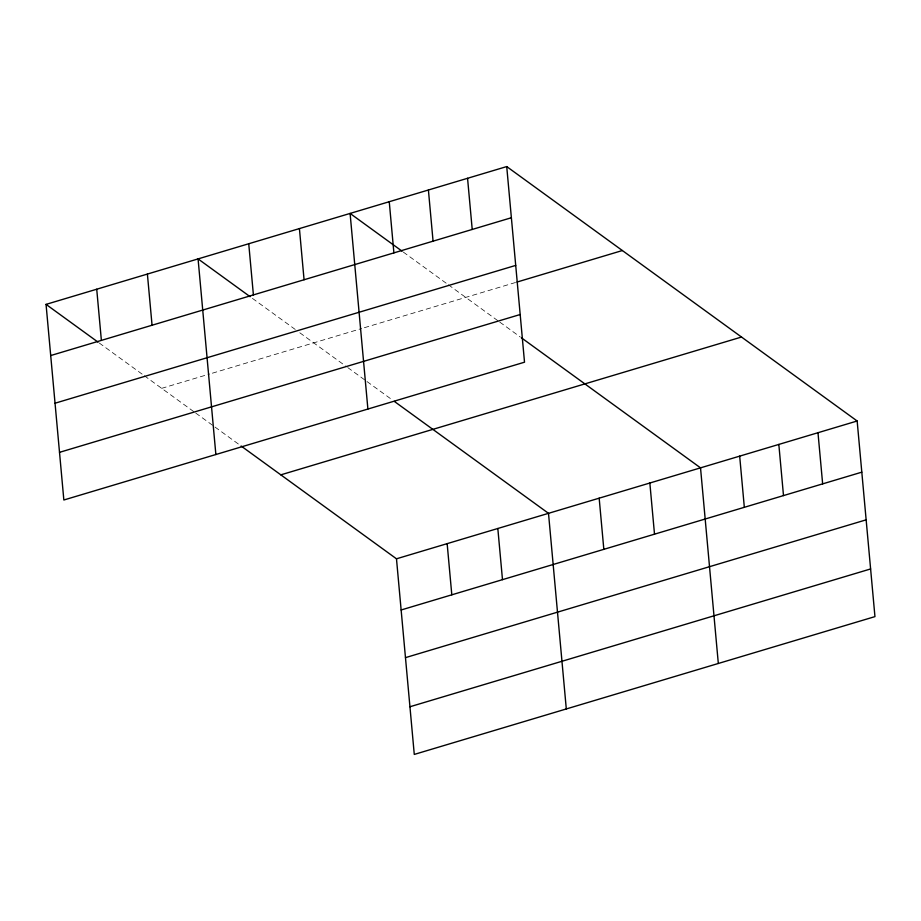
<?xml version="1.0" encoding="UTF-8"?>
<svg xmlns="http://www.w3.org/2000/svg" width="921" height="921" viewBox="0 0 921 921"><rect width="100%" height="100%" fill="white"/><g stroke="black" fill="none" stroke-linecap="round" stroke-linejoin="round"><path stroke-width="0.69" stroke-dasharray="4.61 3.45" d="M161.693 388.34L209.631 374.007M212.36 373.189L361.642 328.521M364.382 327.703L515.691 282.448M403.283 252.055L447.226 283.956M448.389 284.796L498.641 321.279M499.769 322.108L520.204 336.936M252.423 298.369L295.215 329.43M299.832 332.792L346.618 366.754M347.758 367.583L365.913 380.764M367.042 381.582L392.012 399.714M99.249 343.003L143.192 374.905M144.344 375.745L194.596 412.24M195.736 413.057L213.891 426.239M215.019 427.068L239.99 445.188"/><path stroke-width="1.38" d="M506.723 166.574L524.521 362.195L63.848 499.999L46.05 304.379L506.723 166.574L857.152 421.001L874.95 616.621L414.277 754.426L396.479 558.805L241.118 446.017M50.701 355.552L511.374 217.736M55.041 403.214L515.714 265.409M517.038 282.045L622.354 250.535M59.52 452.338L520.181 314.522M280.836 474.845L741.509 337.04M396.479 558.805L857.152 421.001M401.142 609.978L861.803 472.162M405.47 657.64L866.143 519.835M409.949 706.752L870.61 568.948M402.132 251.214L350.095 213.43L367.893 409.051M521.332 337.754L700.524 467.856L718.322 663.477M250.109 296.689L198.073 258.905L215.871 454.525M394.28 401.36L548.502 513.331L566.3 708.951M46.05 304.379L98.087 342.163M817.986 432.709L822.649 483.882M778.832 444.429L783.495 495.59M739.678 456.137L744.329 507.31M649.846 483.007L654.509 534.18M599.168 498.169L603.831 549.342M467.557 178.283L472.22 229.456M497.824 528.493L502.486 579.654M428.403 190.002L433.066 241.164M447.157 543.655L451.808 594.816M389.249 201.711L393.9 252.884M299.417 228.592L304.068 279.754M248.739 243.743L253.402 294.916M147.395 274.067L152.057 325.228M96.728 289.229L101.379 340.39"/></g></svg>
